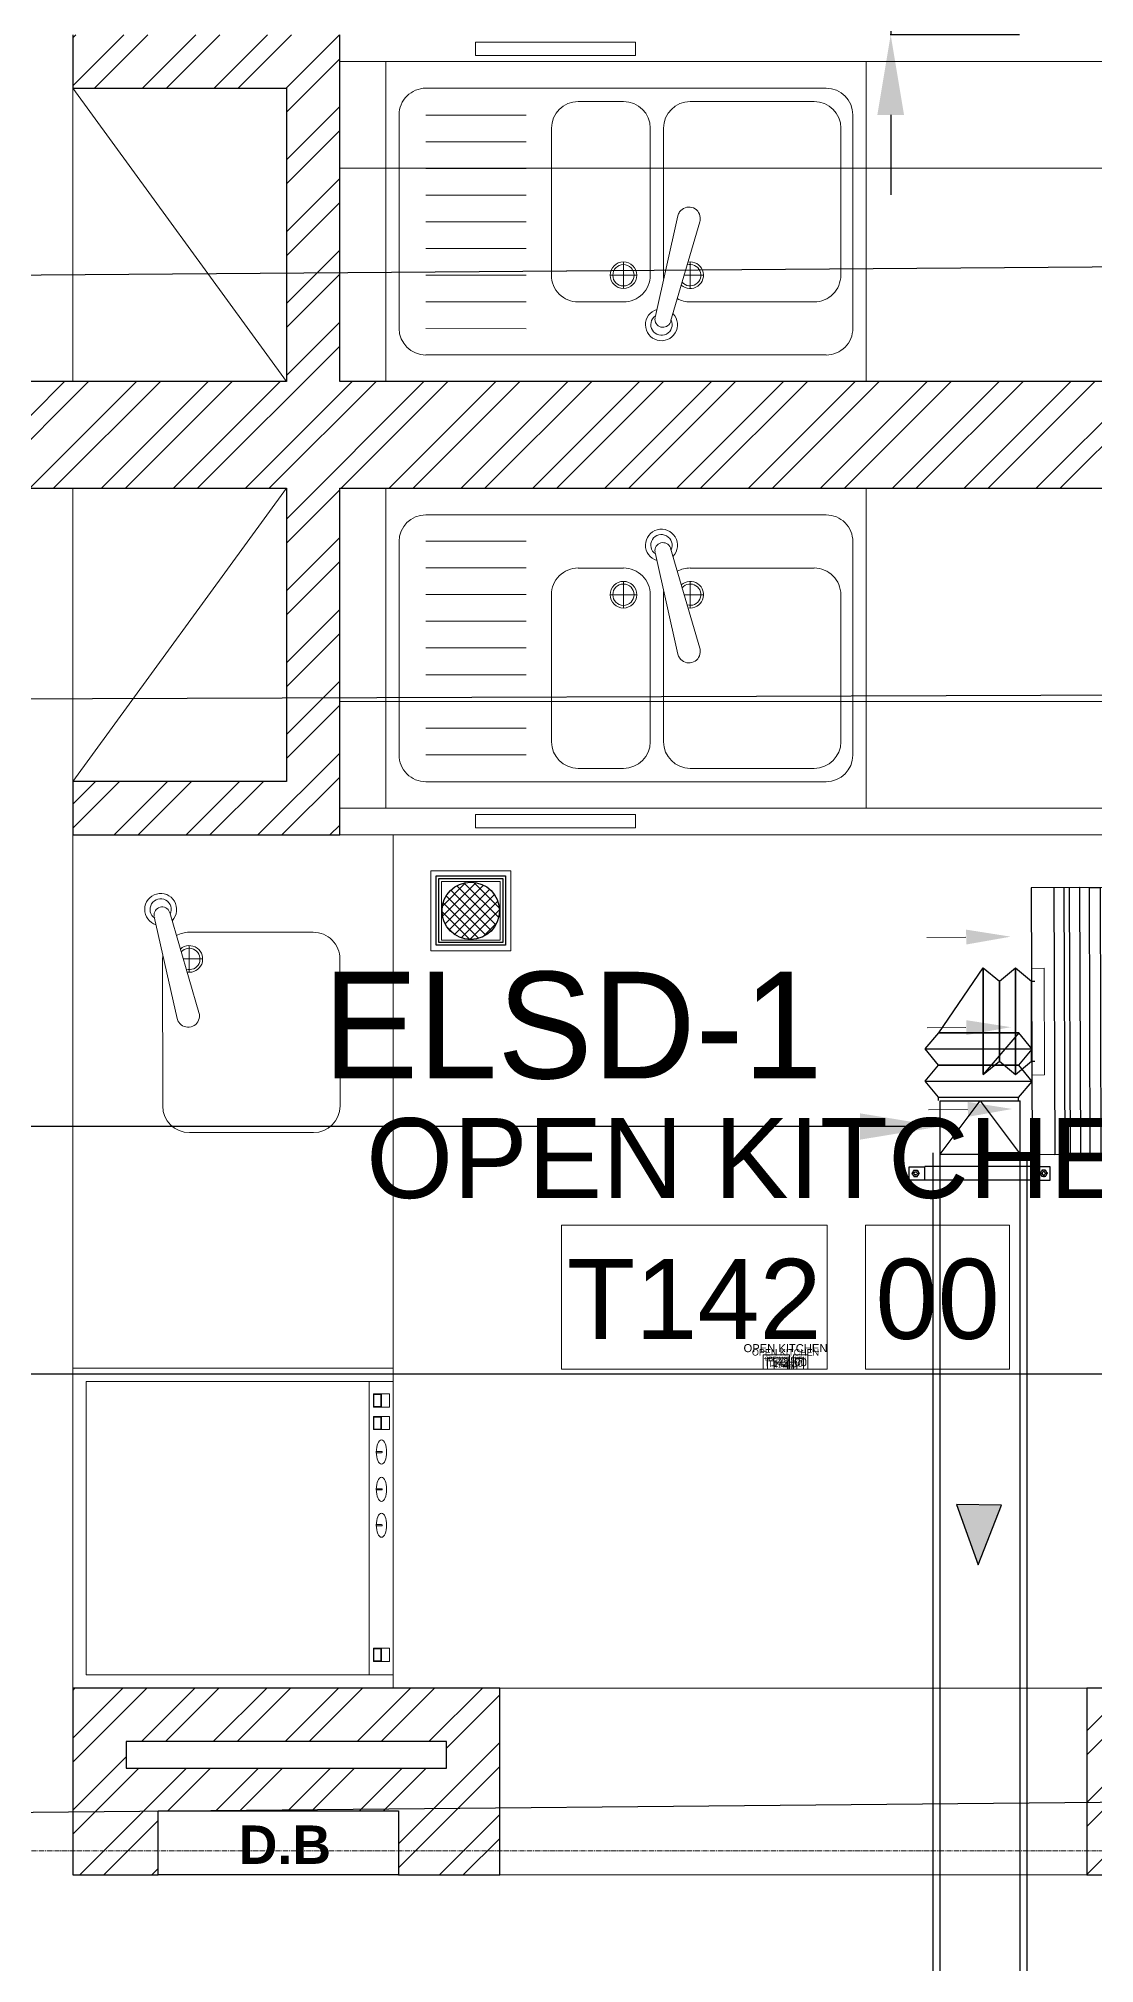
# Model space of a CAD drawing. Header units: millimetres. Extents: x -9226 to 166212, y -13 to 97274.
# Drawn here: x 34986 to 36964, y 43114 to 46723 of the extents above; entities that cross this region are included whole.
import ezdxf
from ezdxf.enums import TextEntityAlignment as Align

# ---------------------------------------------------------------- set-up
doc = ezdxf.new("R2010")
doc.units = ezdxf.units.MM
for name, pattern in [('23491-A-XR-GRID$0$23288-XR-Unit GRIDS$0$CENTER2', [28.575, 19.05, -3.175, 3.175, -3.175]), ('23491-XR-AR-2ND FLOOR PLAN$0$23491-XR-AR-TYP-FLOOR$0$DASHED2', [0.375, 0.25, -0.125]), ('23491-XR-AR-2ND FLOOR PLAN$0$23491-XR-AR-TYP-FLOOR$0$HIDDEN', [9.525, 6.35, -3.175]), ('HIDDEN', [9.525, 6.35, -3.175])]:
    doc.linetypes.add(name, pattern=pattern)
doc.layers.get('0').update_dxf_attribs({"color": 8})
doc.layers.get('Defpoints').update_dxf_attribs({"color": 8})
for name, color, linetype in [('-EAD', 30, 'Continuous'), ('1.INS', 8, 'Continuous'), ('1.support 2', 7, 'Continuous'), ('23491-XR-AR-2ND FLOOR PLAN$0$23491-XR-AR-TYP-FLOOR$0$A-gs-FURNITURE', 8, 'Continuous'), ('23491-XR-AR-2ND FLOOR PLAN$0$23491-XR-AR-TYP-FLOOR$0$LLL', 8, 'Continuous'), ('23491-XR-AR-2ND FLOOR PLAN$0$23491-XR-AR-TYP-FLOOR$0$Zone-6_30May22$0$TYP$0$2B+G+19+R Typical Floor$0$Kitchen', 8, 'Continuous'), ('23491-XR-AR-2ND FLOOR PLAN$0$NEC-DR-FIXTURES', 8, 'Continuous'), ('EAD', 30, 'Continuous'), ('ETA-AC-SUPPORT', 25, 'Continuous'), ('FAD', 3, 'Continuous'), ('HVAC-VOL-SPD-S01-M-01-0400 R-01$0$HVAC-VOL-SPD-S01-M-01-0400 R-01$0$000-VL-M-SAD ATD', 3, 'Continuous'), ('HVAC-VOL-SPD-S01-M-01-0400 R-01$0$HVAC-VOL-SPD-S01-M-01-0400 R-01$0$SLOTTED DIFFUSER', 171, 'Continuous'), ('VCD SHE', 7, 'Continuous')]:
    doc.layers.add(name, color=color, linetype=linetype)
for name, color, linetype, lineweight in [('1.XREF', 8, 'Continuous', 9), ('23491-A-XR-GRID$0$G-ANNO-GRID', 8, '23491-A-XR-GRID$0$23288-XR-Unit GRIDS$0$CENTER2', 0), ('23491-XR-AR-2ND FLOOR PLAN$0$23491-XR-AR-TYP-FLOOR$0$A-ANNO-TEXT @ 50', 8, 'Continuous', 25), ('23491-XR-AR-2ND FLOOR PLAN$0$23491-XR-AR-TYP-FLOOR$0$A-EQUP-KITN-PLAN', 8, 'Continuous', 9), ('23491-XR-AR-2ND FLOOR PLAN$0$23491-XR-AR-TYP-FLOOR$0$A-FLOR-OVHD', 8, '23491-XR-AR-2ND FLOOR PLAN$0$23491-XR-AR-TYP-FLOOR$0$HIDDEN', 15), ('23491-XR-AR-2ND FLOOR PLAN$0$23491-XR-AR-TYP-FLOOR$0$A-FURN-FREE-PLAN', 8, 'Continuous', 5), ('23491-XR-AR-2ND FLOOR PLAN$0$23491-XR-AR-TYP-FLOOR$0$A-Glaz-Sill', 8, 'Continuous', 5), ('23491-XR-AR-2ND FLOOR PLAN$0$23491-XR-AR-TYP-FLOOR$0$Zone-6_30May22$0$TYP$0$2B+G+19+R Typical Floor$0$A-DOOR', 8, 'Continuous', 25), ('23491-XR-AR-2ND FLOOR PLAN$0$A-FLOR-IDEN', 8, 'Continuous', 9), ('23491-XR-AR-2ND FLOOR PLAN$0$A-FLOR-IDEN @ 10', 8, 'Continuous', 9), ('23491-XR-AR-2ND FLOOR PLAN$0$A-FLOR-IDEN @ 100', 8, 'Continuous', 9), ('23491-XR-AR-2ND FLOOR PLAN$0$A-FLOR-IDEN @ 5', 8, 'Continuous', 9), ('23491-XR-AR-2ND FLOOR PLAN$0$A-FLOR-IDEN @ 8', 8, 'Continuous', 9), ('23491-XR-AR-2ND FLOOR PLAN$0$A-WALL', 8, 'Continuous', 30), ('23491-XR-AR-2ND FLOOR PLAN$0$A-WALL-PATT', 8, 'Continuous', 5), ('A-ANNO-DIMS', 8, 'Continuous', 9), ('DLI', 7, 'Continuous', 5), ('HVAC-VOL-SPD-S01-M-01-0400 R-01$0$HVAC-VOL-SPD-S01-M-01-0400 R-01$0$000-VL-M-FLEXIBLE', 251, 'Continuous', 15), ('HVAC-VOL-SPD-S01-M-01-0400 R-01$0$HVAC-VOL-SPD-S01-M-01-0400 R-01$0$000-VL-M-RAD ATD', 150, 'Continuous', 20)]:
    doc.layers.add(name, color=color, linetype=linetype, lineweight=lineweight)
doc.styles.add('23491-XR-AR-2ND FLOOR PLAN$0$23491-XR-AR-TYP-FLOOR$0$SDC-TEXT', font='arial.ttf')
doc.styles.add('23491-XR-AR-2ND FLOOR PLAN$0$SDC-TEXT_4_2', font='arial.ttf')
doc.styles.add('ROMANS', font='isocp.shx', dxfattribs={"width": 0.8})
doc.styles.add('SDC-TEXT-ARB', font='sdc-arb.shx', dxfattribs={"height": 0.5})
doc.styles.get("Standard").update_dxf_attribs({"font": 'romans.shx', "height": 200})
doc.dimstyles.new('ISO-25', dxfattribs={"dimtxt": 200, "dimasz": 150, "dimexe": 1.25, "dimexo": 0.625, "dimgap": 1, "dimtad": 1, "dimtoh": 1, "dimdec": 0, "dimrnd": 5, "dimtxsty": 'Standard', "dimcen": 2.5, "dimclrd": 256, "dimclre": 256, "dimclrt": 7, "dimadec": 0, "dimazin": 0, "dimtfac": 1, "dimtdec": 0, "dimtix": 1, "dimtmove": 2, "dimatfit": 3, "dimfxl": 1, "dimarcsym": 1})
doc.dimstyles.new('JSE', dxfattribs={"dimtxt": 50, "dimasz": 150, "dimexe": 0.18, "dimexo": 0.0625, "dimgap": 50, "dimtad": 0, "dimdec": 0, "dimrnd": 5, "dimzin": 0, "dimdsep": 46, "dimtxsty": 'ROMANS', "dimcen": 0.09, "dimclrd": 7, "dimclre": 7, "dimclrt": 7, "dimadec": 0, "dimazin": 0, "dimtfac": 1, "dimtdec": 0, "dimtofl": 0, "dimtmove": 0, "dimatfit": 3, "dimfxl": 1, "dimtolj": 1, "dimtzin": 0, "dimarcsym": 1})

# ---------------------------------------------------------------- blocks, each defined once
blk = doc.blocks.new('*U539')
at = {"layer": '23491-XR-AR-2ND FLOOR PLAN$0$23491-XR-AR-TYP-FLOOR$0$Zone-6_30May22$0$TYP$0$2B+G+19+R Typical Floor$0$A-DOOR', "color": 8}
for p, q in [((1.065, 0), (0.035, 0)), ((1.05, -0.2), (0.05, -0.2))]:
    blk.add_line(p, q, dxfattribs=at)
blk.add_lwpolyline([(0.075, 0), (0.075, 1.0292), (0.035, 1.0292), (0.035, 0)], close=True, dxfattribs=at)
for points in [[(0.035, 0), (0, 0), (0, -0.2), (0.05, -0.2), (0.05, -0.04), (0.035, -0.04), (0.035, 0)], [(1.065, 0), (1.1, 0), (1.1, -0.2), (1.05, -0.2), (1.05, -0.04), (1.065, -0.04), (1.065, 0)]]:
    blk.add_lwpolyline(points, dxfattribs=at)
blk.add_arc((0.035, 0), 1.03, 0, 87.7744, dxfattribs=at)
blk = doc.blocks.new('23491-XR-AR-2ND FLOOR PLAN$0$23491-XR-AR-TYP-FLOOR$0$Zone-6_30May22$0$TYP$0$2B+G+19+R Typical Floor$0$A$C15A204A0')
at = {"color": 8}
for p, q in [((0, 0), (-0.9, 0)), ((0, -0.6), (0, 0)), ((-0.9, 0), (-0.9, -0.6)), ((-0.075, -0.0499), (-0.825, -0.0499)), ((-0.875, -0.0999), (-0.875, -0.5)), ((-0.8026, -0.0749), (-0.5704, -0.0749)), ((-0.4454, -0.0749), (-0.3605, -0.0749)), ((-0.0751, -0.1001), (-0.263, -0.1001)), ((-0.025, -0.5002), (-0.025, -0.0999)), ((-0.8525, -0.4005), (-0.8526, -0.1249)), ((-0.5204, -0.1249), (-0.5203, -0.4005)), ((-0.4953, -0.4005), (-0.4954, -0.1249)), ((-0.3105, -0.1249), (-0.3104, -0.4005)), ((-0.0751, -0.1501), (-0.263, -0.1501)), ((-0.0751, -0.2001), (-0.263, -0.2001)), ((-0.0751, -0.2501), (-0.263, -0.2501)), ((-0.5883, -0.3001), (-0.5336, -0.4875)), ((-0.5473, -0.2891), (-0.5046, -0.4798)), ((-0.0751, -0.3007), (-0.263, -0.3007)), ((-0.0751, -0.3507), (-0.263, -0.3507)), ((-0.5703, -0.4255), (-0.5703, -0.3755)), ((-0.4453, -0.4255), (-0.4453, -0.3755)), ((-0.5953, -0.4005), (-0.559, -0.4005)), ((-0.4203, -0.4005), (-0.4703, -0.4005)), ((-0.0751, -0.4007), (-0.263, -0.4007)), ((-0.5703, -0.4505), (-0.8025, -0.4505)), ((-0.3604, -0.4505), (-0.4453, -0.4505)), ((-0.0751, -0.4507), (-0.263, -0.4507)), ((-0.0751, -0.5007), (-0.263, -0.5007)), ((-0.825, -0.55), (-0.075, -0.55)), ((-0.9, -0.6), (0, -0.6))]:
    blk.add_line(p, q, dxfattribs=at)
for radius in [0.025, 0.02]:
    blk.add_circle((-0.4453, -0.4005), radius, dxfattribs=at)
for radius, start, end in [(0.025, 80.6637, 311.8881), (0.02, 73.5686, 318.9832)]:
    blk.add_arc((-0.5703, -0.4005), radius, start, end, dxfattribs=at)
at = {"color": 8, "extrusion": (0, 0, -1)}
for centre, major_axis, ratio, start_param, end_param in [((-0.825, -0.0999), (0.0354, -0.0354), 1, 2.356202, 3.926998), ((-0.075, -0.0999), (-0.0354, 0.0354), 1, 0.785405, 2.356202), ((-0.8026, -0.1249), (0.0354, -0.0354), 1, 2.356202, 3.926998), ((-0.5704, -0.1249), (0.0354, -0.0354), 1, 3.926998, 5.497794), ((-0.4454, -0.1249), (0.0354, -0.0354), 1, 2.356202, 3.926998), ((-0.3605, -0.1249), (0.0354, -0.0354), 1, 3.926998, 5.497794), ((-0.568, -0.2938), (-0.015, -0.015), 1, 0.861028, 3.327777), ((-0.568, -0.2938), (0.015, -0.015), 1, 4.898573, 5.277673), ((-0.568, -0.2938), (-0.015, -0.015), 1, 0.481927, 0.861028), ((-0.8025, -0.4005), (0.0354, -0.0354), 1, 0.785405, 2.356202), ((-0.5703, -0.4005), (0.0354, -0.0354), 1, 5.497794, 5.641464), ((-0.4453, -0.4005), (0.0354, -0.0354), 1, 0.785405, 2.356202), ((-0.3604, -0.4005), (0.0354, -0.0354), 1, 5.497794, 7.068591), ((-0.5703, -0.4005), (0.0354, -0.0354), 1, 0.283551, 0.785405), ((-0.5165, -0.4933), (0.0212, -0.0212), 1, 4.221364, 9.392218), ((-0.825, -0.5), (0.0354, -0.0354), 1, 0.785405, 2.356202), ((-0.5165, -0.4933), (0.0141, -0.0141), 1, 4.524166, 9.089416), ((-0.5193, -0.4831), (0.0106, -0.0106), 1, 5.341868, 8.271714), ((-0.0749, -0.5001), (-0.0354, 0.0354), 0.997718, 2.358492, 3.929288)]:
    blk.add_ellipse(centre, major_axis=major_axis, ratio=ratio, start_param=start_param, end_param=end_param, dxfattribs=at)
blk = doc.blocks.new('23491-XR-AR-2ND FLOOR PLAN$0$23491-XR-AR-TYP-FLOOR$0$Zone-6_30May22$0$A$C0C2B75C3')
at = {"color": 8, "linetype": 'Continuous'}
for p, q in [((0, -0.6), (0, 0)), ((0.6, 0), (0, 0)), ((0.025, -0.5548), (0.025, -0.025)), ((0.575, -0.025), (0.025, -0.025)), ((0.575, -0.025), (0.575, -0.5548)), ((0.6, 0), (0.6, -0.6)), ((0.025, -0.5548), (0.025, -0.6)), ((0.025, -0.5548), (0.575, -0.5548)), ((0.1558, -0.5684), (0.1558, -0.5783)), ((0.1582, -0.5684), (0.1582, -0.5783)), ((0.2257, -0.5684), (0.2257, -0.5783)), ((0.2281, -0.5684), (0.2281, -0.5783)), ((0.293, -0.5684), (0.293, -0.5783)), ((0.2953, -0.5684), (0.2953, -0.5783)), ((0.575, -0.5548), (0.575, -0.6)), ((0.6, -0.6), (0, -0.6)), ((0.025, -0.6), (0.575, -0.6)), ((0.0481, -0.5781), (0.0726, -0.5781)), ((0.0905, -0.5781), (0.115, -0.5781)), ((0.525, -0.5781), (0.5495, -0.5781))]:
    blk.add_line(p, q, dxfattribs=at)
for points in [[(0.0726, -0.5631), (0.0481, -0.5631), (0.0481, -0.5931), (0.0726, -0.5931)], [(0.0716, -0.5772), (0.049, -0.5772), (0.049, -0.5641), (0.0716, -0.5641)], [(0.115, -0.5631), (0.0905, -0.5631), (0.0905, -0.5931), (0.115, -0.5931)], [(0.1141, -0.5772), (0.0915, -0.5772), (0.0915, -0.5641), (0.1141, -0.5641)], [(0.5495, -0.5631), (0.525, -0.5631), (0.525, -0.5931), (0.5495, -0.5931)], [(0.5486, -0.5772), (0.526, -0.5772), (0.526, -0.5641), (0.5486, -0.5641)]]:
    blk.add_lwpolyline(points, close=True, dxfattribs=at)
for centre in [(0.157, -0.5783), (0.2269, -0.5783), (0.2942, -0.5783)]:
    blk.add_arc(centre, 0.00118, 179.9999, 359.9999, dxfattribs=at)
at = {"color": 8, "linetype": 'Continuous', "extrusion": (0, 0, -1)}
for centre in [(0.157, -0.5781), (0.2269, -0.5781), (0.2942, -0.5781)]:
    blk.add_ellipse(centre, major_axis=(-0.0226, 0), ratio=0.428026, dxfattribs=at)
blk = doc.blocks.new('23491-XR-AR-2ND FLOOR PLAN$0$23491-XR-AR-TYP-FLOOR$0$Zone-6_30May22$0$A$C491F5E43')
at = {"layer": '23491-XR-AR-2ND FLOOR PLAN$0$23491-XR-AR-TYP-FLOOR$0$Zone-6_30May22$0$TYP$0$2B+G+19+R Typical Floor$0$Kitchen', "color": 8}
for p, q in [((0, 0), (-0.13, 0)), ((-0.13, 0), (-0.13, -0.13)), ((0, -0.13), (0, 0)), ((-0.125, -0.005), (-0.125, -0.125)), ((-0.005, -0.005), (-0.125, -0.005)), ((-0.005, -0.125), (-0.005, -0.005)), ((-0.13, -0.13), (0, -0.13)), ((-0.125, -0.125), (-0.005, -0.125))]:
    blk.add_line(p, q, dxfattribs=at)
blk = doc.blocks.new('23491-XR-AR-2ND FLOOR PLAN$0$23491-XR-AR-TYP-FLOOR$0$A$C5CDB2392')
at = {"color": 8}
for p, q in [((0.1378, -0.0001), (-0.1378, 0.0001)), ((-0.1878, -0.0499), (-0.1878, -0.2821)), ((0.1878, -0.2823), (0.1878, -0.0501)), ((0.0374, -0.2643), (0.2249, -0.319)), ((0.1628, -0.2823), (0.1128, -0.2823)), ((0.1378, -0.2573), (0.1378, -0.2936)), ((0.0264, -0.3053), (0.2171, -0.3479)), ((-0.1378, -0.3321), (0.1378, -0.3323))]:
    blk.add_line(p, q, dxfattribs=at)
for radius, start, end in [(0.025, 318.1106, 189.3351), (0.02, 311.0156, 196.4302)]:
    blk.add_arc((0.1378, -0.2823), radius, start, end, dxfattribs=at)
for centre, major_axis, start_param, end_param in [((-0.1378, -0.0499), (0.0354, -0.0354), 2.356202, 3.926998), ((0.1378, -0.0501), (0.0354, -0.0354), 0.785405, 2.356202), ((-0.1378, -0.2821), (0.0354, -0.0354), 3.926998, 5.497794), ((0.0311, -0.2845), (0.015, 0.015), 0.861028, 3.327777), ((0.0311, -0.2845), (0.015, 0.015), 0.481927, 0.861028), ((0.1378, -0.2823), (0.0354, -0.0354), 0.283551, 0.785405), ((0.0311, -0.2845), (0.015, -0.015), 4.898573, 5.277673), ((0.2306, -0.336), (0.0212, -0.0212), 4.221364, 9.392218), ((0.2306, -0.336), (0.0141, -0.0141), 4.524166, 9.089416), ((0.2204, -0.3333), (0.0106, -0.0106), 5.341868, 8.271714), ((0.1378, -0.2823), (0.0354, -0.0354), 5.497794, 5.641464)]:
    blk.add_ellipse(centre, major_axis=major_axis, ratio=1, start_param=start_param, end_param=end_param, dxfattribs=at)
blk = doc.blocks.new('23491-XR-AR-2ND FLOOR PLAN$0$23491-XR-AR-TYP-FLOOR$0$onu')
at = {"layer": '23491-XR-AR-2ND FLOOR PLAN$0$23491-XR-AR-TYP-FLOOR$0$LLL', "color": 8}
blk.add_lwpolyline([(30, 60), (30, 510), (150, 510), (150, 60)], close=True, dxfattribs=at)
at = {"layer": '23491-XR-AR-2ND FLOOR PLAN$0$23491-XR-AR-TYP-FLOOR$0$A-ANNO-TEXT @ 50', "color": 8, "insert": (129.2, 210.5), "char_height": 72, "width": 1966.959, "attachment_point": 7, "rotation": 90, "style": '23491-XR-AR-2ND FLOOR PLAN$0$23491-XR-AR-TYP-FLOOR$0$SDC-TEXT'}
blk.add_mtext('{\\fArial|b1|i0|c0|p34;D.B}', dxfattribs=at)
blk = doc.blocks.new('*U507')
at = {"color": 8, "linetype": 'ByBlock'}
for points in [[(1.3, 0), (-7, 0), (-7, 4.5), (1.3, 4.5)], [(2.5, 0), (7, 0), (7, 4.5), (2.5, 4.5)]]:
    blk.add_lwpolyline(points, close=True, dxfattribs=at)
at = {"color": 8, "linetype": 'ByBlock', "style": '23491-XR-AR-2ND FLOOR PLAN$0$SDC-TEXT_4_2'}
for tag, p in [('ROOM-NAME-2', (0, 9.95)), ('ROOM-NAME-1', (0, 6.6)), ('ROOM-NO.', (-2.85, 2.2)), ('ROOM-FINISH', (4.75, 2.2))]:
    blk.add_attdef(tag, text='', height=2.5, dxfattribs=at).set_placement(p, align=Align.MIDDLE_CENTER)
blk = doc.blocks.new('*U802')
at = {"layer": '23491-XR-AR-2ND FLOOR PLAN$0$A-FLOR-IDEN @ 10', "color": 8}
ref = blk.add_blockref('*U507', (36385.2, 44228.2), dxfattribs=dict(at, xscale=5.999999999999999, yscale=5.999999999999999, zscale=5.999999999999999))
ref.add_attrib('ROOM-NO.', 'T142', dxfattribs={"layer": '0', "color": 0, "linetype": 'ByBlock', "height": 15, "style": '23491-XR-AR-2ND FLOOR PLAN$0$SDC-TEXT_4_2'}).set_placement((36368.1, 44241.4), align=Align.MIDDLE_CENTER)
ref.add_attrib('ROOM-FINISH', '00', dxfattribs={"layer": '0', "color": 0, "linetype": 'ByBlock', "height": 15, "style": '23491-XR-AR-2ND FLOOR PLAN$0$SDC-TEXT_4_2'}).set_placement((36413.7, 44241.4), align=Align.MIDDLE_CENTER)
ref.add_attrib('ROOM-NAME-1', 'OPEN KITCHEN', dxfattribs={"layer": '0', "color": 0, "linetype": 'ByBlock', "height": 15, "style": '23491-XR-AR-2ND FLOOR PLAN$0$SDC-TEXT_4_2'}).set_placement((36385.2, 44267.8), align=Align.MIDDLE_CENTER)
at = {"layer": '23491-XR-AR-2ND FLOOR PLAN$0$A-FLOR-IDEN @ 100', "color": 8}
ref = blk.add_blockref('*U507', (36385.2, 44228.2), dxfattribs=dict(at, xscale=60, yscale=60, zscale=60))
ref.add_attrib('ROOM-NO.', 'T142', dxfattribs={"layer": '0', "color": 0, "linetype": 'ByBlock', "height": 150, "style": '23491-XR-AR-2ND FLOOR PLAN$0$SDC-TEXT_4_2'}).set_placement((36214.2, 44360.2), align=Align.MIDDLE_CENTER)
ref.add_attrib('ROOM-FINISH', '00', dxfattribs={"layer": '0', "color": 0, "linetype": 'ByBlock', "height": 150, "style": '23491-XR-AR-2ND FLOOR PLAN$0$SDC-TEXT_4_2'}).set_placement((36670.2, 44360.2), align=Align.MIDDLE_CENTER)
ref.add_attrib('ROOM-NAME-1', 'OPEN KITCHEN', dxfattribs={"layer": '0', "color": 0, "linetype": 'ByBlock', "height": 150, "style": '23491-XR-AR-2ND FLOOR PLAN$0$SDC-TEXT_4_2'}).set_placement((36385.2, 44624.2), align=Align.MIDDLE_CENTER)
at = {"layer": '23491-XR-AR-2ND FLOOR PLAN$0$A-FLOR-IDEN @ 5', "color": 8}
ref = blk.add_blockref('*U507', (36385.2, 44228.2), dxfattribs=dict(at, xscale=3, yscale=3, zscale=3))
ref.add_attrib('ROOM-NO.', 'T142', dxfattribs={"layer": '0', "color": 0, "linetype": 'ByBlock', "height": 7.5, "style": '23491-XR-AR-2ND FLOOR PLAN$0$SDC-TEXT_4_2'}).set_placement((36376.7, 44234.8), align=Align.MIDDLE_CENTER)
ref.add_attrib('ROOM-FINISH', '00', dxfattribs={"layer": '0', "color": 0, "linetype": 'ByBlock', "height": 7.5, "style": '23491-XR-AR-2ND FLOOR PLAN$0$SDC-TEXT_4_2'}).set_placement((36399.5, 44234.8), align=Align.MIDDLE_CENTER)
ref.add_attrib('ROOM-NAME-1', 'OPEN KITCHEN', dxfattribs={"layer": '0', "color": 0, "linetype": 'ByBlock', "height": 7.5, "style": '23491-XR-AR-2ND FLOOR PLAN$0$SDC-TEXT_4_2'}).set_placement((36385.2, 44248), align=Align.MIDDLE_CENTER)
at = {"layer": '23491-XR-AR-2ND FLOOR PLAN$0$A-FLOR-IDEN @ 8', "color": 8}
ref = blk.add_blockref('*U507', (36385.2, 44228.2), dxfattribs=dict(at, xscale=4.8, yscale=4.8, zscale=4.8))
ref.add_attrib('ROOM-NO.', 'T142', dxfattribs={"layer": '0', "color": 0, "linetype": 'ByBlock', "height": 12, "style": '23491-XR-AR-2ND FLOOR PLAN$0$SDC-TEXT_4_2'}).set_placement((36371.5, 44238.7), align=Align.MIDDLE_CENTER)
ref.add_attrib('ROOM-FINISH', '00', dxfattribs={"layer": '0', "color": 0, "linetype": 'ByBlock', "height": 12, "style": '23491-XR-AR-2ND FLOOR PLAN$0$SDC-TEXT_4_2'}).set_placement((36408, 44238.7), align=Align.MIDDLE_CENTER)
ref.add_attrib('ROOM-NAME-1', 'OPEN KITCHEN', dxfattribs={"layer": '0', "color": 0, "linetype": 'ByBlock', "height": 12, "style": '23491-XR-AR-2ND FLOOR PLAN$0$SDC-TEXT_4_2'}).set_placement((36385.2, 44259.9), align=Align.MIDDLE_CENTER)
blk = doc.blocks.new('23491-XR-AR-2ND FLOOR PLAN$0$A$C9ddd01cc')
at = {"layer": '23491-XR-AR-2ND FLOOR PLAN$0$NEC-DR-FIXTURES', "linetype": 'ByBlock'}
h = blk.add_hatch(dxfattribs=at)
h.set_pattern_fill('_USER', color=8, scale=17.945026, angle=163.5932, style=0, double=1, pattern_type=0)
h.set_pattern_definition([(45, (-596980.314, -23271.093), (-12.6890497, 12.6890497), []), (135, (-596980.314, -23271.093), (-12.6890497, -12.6890497), [])])
h.paths.add_polyline_path([(100, 171.8, 1), (100, 28.2, 1)])
at = {"layer": '23491-XR-AR-2ND FLOOR PLAN$0$NEC-DR-FIXTURES', "color": 8, "lineweight": 0, "ltscale": 0.5}
for points in [[(0, 0), (0, 200), (200, 200), (200, 0)], [(173.3, 173.3), (173.3, 26.7), (26.7, 26.7), (26.7, 173.3)]]:
    blk.add_lwpolyline(points, close=True, dxfattribs=at)
at = {"layer": '23491-XR-AR-2ND FLOOR PLAN$0$NEC-DR-FIXTURES', "color": 8, "linetype": 'ByBlock'}
blk.add_circle((100, 100), 71.8, dxfattribs=at)
blk = doc.blocks.new('23491-XR-AR-2ND FLOOR PLAN')
at = {"layer": '23491-XR-AR-2ND FLOOR PLAN$0$A-WALL-PATT'}
h = blk.add_hatch(dxfattribs=at)
h.set_pattern_fill('ANSI32', color=8, scale=10)
h.paths.add_polyline_path([(37650, 46580), (37750, 46580), (37750, 45380), (37650, 45380), (37650, 45680), (37350, 45680), (37350, 46280), (37650, 46280)], flags=16)
h.paths.add_polyline_path([(37550, 46380), (37350, 46380), (37350, 46580), (37550, 46580)], flags=16)
h.paths.add_polyline_path([(37350, 45380), (37350, 45580), (37550, 45580), (37550, 45380)], flags=16)
h.paths.add_polyline_path([(37050, 48430), (37050, 48480), (37650, 48480), (37650, 48430)], flags=16)
h.paths.add_polyline_path([(37050, 43480), (37050, 43530), (37650, 43530), (37650, 43480)], flags=16)
h.paths.add_polyline_path([(29499.9, 46079.8), (29499.9, 45879.8), (35450, 45880), (35450, 45330), (35050, 45330), (35050, 45230), (35550, 45230), (35550, 45880), (37250, 45880), (37250, 45280), (37650, 45280), (37650, 43630), (36950, 43630), (36950, 43280), (37050, 43280), (37050, 43400), (37650, 43400), (37650, 43180), (37850, 43180), (37850, 48780), (37650, 48780), (37650, 48560), (37050, 48560), (37050, 48680), (36950, 48680), (36950, 48330), (37650, 48330), (37650, 46680), (37250, 46680), (37250, 46080), (35550, 46080), (35550, 46730), (35050, 46730), (35050, 46630), (35450, 46630), (35450, 46080)])
h = blk.add_hatch(dxfattribs=at)
h.set_pattern_fill('ANSI32', color=8, scale=10)
h.paths.add_polyline_path([(35150, 43530), (35150, 43480), (35750, 43480), (35750, 43530)], flags=16)
h.paths.add_polyline_path([(35050, 43280), (35210, 43280), (35210, 43400), (35660, 43400), (35660, 43280), (35850, 43280), (35850, 43630), (35050, 43630)])
at = {"layer": '23491-XR-AR-2ND FLOOR PLAN$0$23491-XR-AR-TYP-FLOOR$0$A-EQUP-KITN-PLAN', "color": 8}
for p, q in [((35550, 46680, 0), (37250, 46680, 0)), ((35050, 46630, 0), (35050, 46080, 0)), ((35450, 46080, 0), (35050, 46630, 0)), ((35550, 45280, 0), (37250, 45280, 0)), ((35050, 45230, 0), (35050, 43630, 0)), ((35550, 45230, 0), (37650, 45230, 0)), ((35650, 43630, 0), (35650, 45230, 0))]:
    blk.add_line(p, q, dxfattribs=at)
at = {"layer": '23491-XR-AR-2ND FLOOR PLAN$0$23491-XR-AR-TYP-FLOOR$0$A-EQUP-KITN-PLAN', "color": 8, "linetype": '23491-XR-AR-2ND FLOOR PLAN$0$23491-XR-AR-TYP-FLOOR$0$DASHED2'}
for p, q in [((35550, 46480, 0), (37250, 46480, 0)), ((35550, 45480, 0), (37250, 45480, 0))]:
    blk.add_line(p, q, dxfattribs=at)
at = {"layer": '23491-XR-AR-2ND FLOOR PLAN$0$23491-XR-AR-TYP-FLOOR$0$A-EQUP-KITN-PLAN', "color": 8, "elevation": 0}
for points in [[(36104.3, 46716.7), (35804.3, 46716.7), (35804.3, 46691.7), (36104.3, 46691.7)], [(36104.3, 45243.3), (35804.3, 45243.3), (35804.3, 45268.3), (36104.3, 45268.3)]]:
    blk.add_lwpolyline(points, close=True, dxfattribs=at)
at = {"layer": '23491-XR-AR-2ND FLOOR PLAN$0$23491-XR-AR-TYP-FLOOR$0$A-FLOR-OVHD', "color": 8, "ltscale": 0.1}
for p, q in [((36950, 43630, 0), (35850, 43630, 0)), ((35850, 43280, 0), (36950, 43280, 0))]:
    blk.add_line(p, q, dxfattribs=at)
at = {"layer": '23491-XR-AR-2ND FLOOR PLAN$0$23491-XR-AR-TYP-FLOOR$0$A-FURN-FREE-PLAN', "color": 8}
for p, q in [((35050, 45330, 0), (35050, 45880, 0)), ((35450, 45880, 0), (35050, 45330, 0))]:
    blk.add_line(p, q, dxfattribs=at)
at = {"layer": '23491-XR-AR-2ND FLOOR PLAN$0$A-WALL', "color": 8}
for points in [[(29499.9, 45880), (35450, 45880), (35450, 45330), (35050, 45330), (35050, 45230), (35550, 45230), (35550, 45880), (37250, 45880), (37250, 45280), (37650, 45280), (37650, 43630), (36950, 43630), (36950, 43280), (37050, 43280), (37050, 43400), (37650, 43400), (37650, 43180), (37850, 43180), (37850, 48780)], [(37650, 48330), (37650, 46680), (37250, 46680), (37250, 46080), (35550, 46080), (35550, 46730)], [(35050, 46730), (35050, 46630), (35450, 46630), (35450, 46080), (29499.9, 46080)]]:
    blk.add_lwpolyline(points, dxfattribs=at)
for points in [[(35850, 43630), (35050, 43630), (35050, 43280), (35210, 43280), (35210, 43400), (35660, 43400), (35660, 43280), (35850, 43280)], [(35750, 43480), (35750, 43530), (35150, 43530), (35150, 43480)]]:
    blk.add_lwpolyline(points, close=True, dxfattribs=at)
at = {"layer": '23491-XR-AR-2ND FLOOR PLAN$0$23491-XR-AR-TYP-FLOOR$0$A-EQUP-KITN-PLAN', "color": 8}
for name, p, xscale, yscale, zscale, rotation in [('23491-XR-AR-2ND FLOOR PLAN$0$23491-XR-AR-TYP-FLOOR$0$Zone-6_30May22$0$TYP$0$2B+G+19+R Typical Floor$0$A$C15A204A0', (35636.3, 46680, 0), -1000, 1000, 1000, 359.9987690747342), ('23491-XR-AR-2ND FLOOR PLAN$0$23491-XR-AR-TYP-FLOOR$0$Zone-6_30May22$0$TYP$0$2B+G+19+R Typical Floor$0$A$C15A204A0', (35636.3, 45280, 0), 1000.000000000008, 1000.000000000008, 1000.000000000008, 180.0012309252658), ('23491-XR-AR-2ND FLOOR PLAN$0$23491-XR-AR-TYP-FLOOR$0$A$C5CDB2392', (35550.4, 44859.7, 0), -1000, 1000, 1000, 270), ('23491-XR-AR-2ND FLOOR PLAN$0$23491-XR-AR-TYP-FLOOR$0$Zone-6_30May22$0$A$C0C2B75C3', (35050, 44230, 0), -1000.000000000024, 1000.000000000024, 1000.000000000008, 90)]:
    blk.add_blockref(name, p, dxfattribs=dict(at, xscale=xscale, yscale=yscale, zscale=zscale, rotation=rotation))
at = {"layer": '23491-XR-AR-2ND FLOOR PLAN$0$23491-XR-AR-TYP-FLOOR$0$A-Glaz-Sill', "color": 8, "lineweight": 25, "rotation": 270}
blk.add_blockref('23491-XR-AR-2ND FLOOR PLAN$0$23491-XR-AR-TYP-FLOOR$0$onu', (35150, 43430), dxfattribs=at)
at = {"layer": '23491-XR-AR-2ND FLOOR PLAN$0$23491-XR-AR-TYP-FLOOR$0$A-gs-FURNITURE', "color": 8, "xscale": -1000.000000000024, "yscale": 1000.000000000024, "zscale": 1000.000000000008, "rotation": 90}
blk.add_blockref('23491-XR-AR-2ND FLOOR PLAN$0$23491-XR-AR-TYP-FLOOR$0$Zone-6_30May22$0$A$C491F5E43', (35730.6, 45023.2, 0), dxfattribs=at)
at = {"layer": '23491-XR-AR-2ND FLOOR PLAN$0$23491-XR-AR-TYP-FLOOR$0$Zone-6_30May22$0$TYP$0$2B+G+19+R Typical Floor$0$A-DOOR', "color": 8, "xscale": 1000.000000000012, "yscale": 1000.000000000012, "zscale": 1000.000000000012, "rotation": 90.00689757475295}
blk.add_blockref('*U539', (37650, 42080, 0), dxfattribs=at)
at = {"layer": '23491-XR-AR-2ND FLOOR PLAN$0$A-FLOR-IDEN'}
blk.add_blockref('*U802', (0, 0), dxfattribs=at)
at = {"layer": '23491-XR-AR-2ND FLOOR PLAN$0$NEC-DR-FIXTURES', "color": 8, "xscale": 0.7499999999999932, "yscale": 0.7499999999999932, "zscale": 0.7499999999999932}
blk.add_blockref('23491-XR-AR-2ND FLOOR PLAN$0$A$C9ddd01cc', (35720.5, 45012.8), dxfattribs=at)
blk = doc.blocks.new('23491-A-XR-GRID')
at = {"layer": '23491-A-XR-GRID$0$G-ANNO-GRID', "color": 8, "ltscale": 0.5}
blk.add_line((-8075.9, 43325.3, 0), (56827.8, 43325.3, 0), dxfattribs=at)
blk = doc.blocks.new('XREF')
at = {"layer": 'A-ANNO-DIMS', "color": 8}
blk.add_blockref('23491-XR-AR-2ND FLOOR PLAN', (0, 0), dxfattribs=at)
blk.add_blockref('23491-A-XR-GRID', (0, 0))
blk = doc.blocks.new('HVAC-VOL-SPD-S01-M-01-0400 R-01$0$HVAC-VOL-SPD-S01-M-01-0400 R-01$0$A$C2F9C6816')
blk.add_hatch(color=256).paths.add_polyline_path([(-198.8, -78.6), (-398.8, -153.6), (-198.8, -228.6)])
for p, q in [((-198.8, -78.6), (-398.8, -153.6)), ((-198.8, -228.6), (-198.8, -78.6)), ((-398.8, -153.6), (-198.8, -228.6))]:
    blk.add_line(p, q)
blk = doc.blocks.new('t')
at = {"layer": 'ETA-AC-SUPPORT', "color": 7, "linetype": 'HIDDEN', "ltscale": 0.3, "extrusion": (2.40653e-07, 5.25136e-08, 1)}
for p, q in [((4429.3, -9484.4, 0), (4379.3, -9484.4, 0)), ((4392.9, -9513, 0), (4404.3, -9506.4, 0)), ((4392.9, -9526.2, 0), (4392.9, -9513, 0)), ((4415.8, -9513, 0), (4404.3, -9506.4, 0)), ((4415.8, -9526.2, 0), (4415.8, -9513, 0)), ((4392.9, -9526.2, 0), (4404.3, -9532.9, 0)), ((4415.8, -9526.2, 0), (4404.3, -9532.9, 0))]:
    blk.add_line(p, q, dxfattribs=at)
at = {"layer": 'ETA-AC-SUPPORT', "color": 7, "linetype": 'Continuous', "ltscale": 0.3, "extrusion": (2.40653e-07, 5.25136e-08, 1), "elevation": 0}
blk.add_lwpolyline([(4429.3, -9484.4), (4429.3, -9543.9), (4379.3, -9543.9), (4379.3, -9484.4)], dxfattribs=at)
at = {"layer": 'ETA-AC-SUPPORT', "color": 7, "linetype": 'HIDDEN', "ltscale": 0.3, "extrusion": (2.40653e-07, 5.25136e-08, 1)}
for radius in [11.5, 6]:
    blk.add_circle((4404.3, -9519.6, 0), radius, dxfattribs=at)
blk = doc.blocks.new('*U553')
at = {"layer": 'ETA-AC-SUPPORT', "color": 7, "linetype": 'Continuous', "ltscale": 0.3, "extrusion": (2.40653e-07, 5.25136e-08, 1)}
for p, q in [((4404.3, -9309.5, 0), (4404.3, -9514.1, 0)), ((4429.3, -9309.5, 0), (4429.3, -9514.1, 0))]:
    blk.add_line(p, q, dxfattribs=at)
at = {"color": 7, "linetype": 'Continuous', "xscale": -0.5, "yscale": 0.5, "zscale": 0.5, "rotation": 180}
blk.add_blockref('t', (2214.7, -14051.7, 0), dxfattribs=at)
at = {"color": 7, "linetype": 'Continuous', "xscale": 0.5, "yscale": 0.5, "zscale": 0.5}
blk.add_blockref('t', (2214.7, -4771.9, 0), dxfattribs=at)
blk = doc.blocks.new('*D364')
at = {"layer": 'Defpoints', "color": 0, "transparency": 16777216}
for p in [(36824.3, 47226.9, 0), (36582.3, 46730), (36824.3, 46730, 0)]:
    blk.add_point(p, dxfattribs=at)
at = {"layer": 'VCD SHE', "lineweight": -2, "transparency": 16777216}
for p, q in [((36582.3, 47376.9), (36582.3, 47526.9)), ((36823.7, 47226.9), (36581.1, 47226.9)), ((36582.3, 47226.9), (36582.3, 46730)), ((36823.6, 46730), (36581.1, 46730)), ((36582.3, 46580), (36582.3, 46430))]:
    blk.add_line(p, q, dxfattribs=at)
at = {"layer": 'VCD SHE', "transparency": 16777216}
for points in [[(36557.3, 47376.9), (36607.3, 47376.9), (36582.3, 47226.9)], [(36557.3, 46580), (36607.3, 46580), (36582.3, 46730)]]:
    blk.add_solid(points, dxfattribs=at)
at = {"layer": 'VCD SHE', "color": 7, "transparency": 16777216, "insert": (36481.3, 46978.5), "char_height": 200, "attachment_point": 5, "rotation": 90}
blk.add_mtext('495', dxfattribs=at)
blk = doc.blocks.new('RGE')
at = {"layer": 'HVAC-VOL-SPD-S01-M-01-0400 R-01$0$HVAC-VOL-SPD-S01-M-01-0400 R-01$0$000-VL-M-FLEXIBLE', "color": 30, "linetype": 'ByBlock', "lineweight": -2, "extrusion": (1.67917e-07, -3.45697e-10, 1), "elevation": 0}
blk.add_lwpolyline([(233945.6, 241620), (233946, 241820), (233922.3, 241820), (233921.9, 241620)], close=True, dxfattribs=at)
at = {"layer": 'HVAC-VOL-SPD-S01-M-01-0400 R-01$0$HVAC-VOL-SPD-S01-M-01-0400 R-01$0$000-VL-M-RAD ATD', "color": 30, "extrusion": (-1.67917e-07, -3.45697e-10, 1)}
for p, q in [((234067.5, 241883.4, 0), (234140.4, 241883.6, 0)), ((234069, 241730.1, 0), (234141.9, 241730.2, 0)), ((234068.1, 241560.4, 0), (234141.1, 241560.5, 0))]:
    blk.add_line(p, q, dxfattribs=at)
for points in [[(234066.6, 241897.4, 0), (233983.1, 241883.3, 0), (234066.7, 241869.5, 0)], [(234068.1, 241744, 0), (233984.6, 241729.9, 0), (234068.1, 241716.2, 0)], [(234067.3, 241574.3, 0), (233983.8, 241560.2, 0), (234067.3, 241546.4, 0)]]:
    blk.add_solid(points, dxfattribs=at)
at = {"layer": 'HVAC-VOL-SPD-S01-M-01-0400 R-01$0$HVAC-VOL-SPD-S01-M-01-0400 R-01$0$000-VL-M-SAD ATD', "color": 30, "extrusion": (1.67917e-07, -3.45697e-10, 1), "elevation": 0}
blk.add_lwpolyline([(233746.8, 241969.5), (233744.6, 241469.5), (233944.6, 241469.1), (233946.8, 241969.1)], close=True, dxfattribs=at)
at = {"layer": 'HVAC-VOL-SPD-S01-M-01-0400 R-01$0$HVAC-VOL-SPD-S01-M-01-0400 R-01$0$SLOTTED DIFFUSER', "color": 30, "extrusion": (1.67917e-07, -3.45697e-10, 1), "elevation": 0}
blk.add_lwpolyline([(233789.3, 241969.4), (233787.1, 241469.4), (233902.1, 241469.2), (233904.3, 241969.2)], close=True, dxfattribs=at)
at = {"layer": 'HVAC-VOL-SPD-S01-M-01-0400 R-01$0$HVAC-VOL-SPD-S01-M-01-0400 R-01$0$SLOTTED DIFFUSER', "color": 30, "linetype": 'Continuous', "ltscale": 100, "extrusion": (1.67917e-07, -3.45697e-10, 1), "elevation": 0}
for points in [[(233807.8, 241969.4), (233805.6, 241469.4), (233883.6, 241469.2), (233885.8, 241969.2)], [(233837.8, 241969.3), (233835.6, 241469.3), (233815.6, 241469.3), (233817.8, 241969.3)], [(233855.8, 241969.3), (233853.6, 241469.3), (233873.6, 241469.2), (233875.8, 241969.2)]]:
    blk.add_lwpolyline(points, close=True, dxfattribs=at)

msp = doc.modelspace()

# ---------------------------------------------------------------- block references
at = {"layer": '1.XREF'}
msp.add_blockref('XREF', (0, 0), dxfattribs=at)

# ---------------------------------------------------------------- next in the draw order: linework, layer by layer
at = {"color": 1, "elevation": 0}
for points in [[(36821.9, 44731.8), (36821.9, 44737.8), (36671.9, 44738.2), (36647, 44768.5), (36847.1, 44768), (36822.1, 44798.3), (36672.1, 44798.6), (36647.1, 44828.9), (36847.2, 44828.4), (36822.2, 44858.7), (36672.2, 44859.1), (36755.7, 44980.8), (36755.7, 44780.7), (36785.9, 44805.7), (36785.9, 44955.7), (36816.2, 44980.8), (36816.2, 44780.7), (36846.4, 44805.7), (36846.4, 44955.7), (36852.4, 44955.7)], [(36671.9, 44732.2), (36671.9, 44738.2), (36821.9, 44737.8), (36847.1, 44768), (36647, 44768.5), (36672.1, 44798.6), (36822.1, 44798.3), (36847.2, 44828.4), (36647.1, 44828.9), (36672.2, 44859.1), (36822.2, 44858.7), (36755.7, 44780.7), (36755.7, 44980.8), (36785.9, 44955.7), (36785.9, 44805.7), (36816.2, 44780.7), (36816.2, 44980.8), (36846.4, 44955.7), (36846.4, 44805.7), (36852.4, 44805.7)]]:
    msp.add_lwpolyline(points, dxfattribs=at)
at = {"layer": '1.INS', "elevation": 0}
for points in [[(36662, 42645.5), (36662, 44634.3)], [(36838, 42720.5), (36838, 44634.3)]]:
    msp.add_lwpolyline(points, dxfattribs=at)
at = {"layer": 'EAD', "elevation": 0}
for points in [[(36675, 44731.6), (36825, 44731.6)], [(36675, 44631.6), (36675, 44731.6)], [(36675, 44631.6), (36750, 44731.6), (36825, 44631.6)], [(36825, 44631.6), (36825, 44731.6)], [(36675, 42645.5), (36675, 44679.9)], [(36825, 42720.5), (36825, 44679.9)], [(36675, 44631.6), (36825, 44631.6)]]:
    msp.add_lwpolyline(points, dxfattribs=at)

# ---------------------------------------------------------------- next in the draw order: block references
at = {"layer": '-EAD', "extrusion": (-6.16134e-06, -3.46539e-05, 1), "xscale": 0.561321026933403, "yscale": 0.561321026933403, "zscale": 0.561321026933403, "rotation": 89.10749125398034}
msp.add_blockref('HVAC-VOL-SPD-S01-M-01-0400 R-01$0$HVAC-VOL-SPD-S01-M-01-0400 R-01$0$A$C2F9C6816', (36950.8, 45703.2, 46640456.3), dxfattribs=at)
at = {"layer": '1.support 2', "linetype": 'ByBlock', "extrusion": (3.5195e-05, 4.02055e-07, 1), "xscale": 1.001591528757322, "yscale": 1.001591528757322, "zscale": 1.001591528757322, "rotation": 269.9999999991892}
msp.add_blockref('*U553', (46175.8, 49019.4, 1.4), dxfattribs=at)
at = {"layer": 'DLI', "rotation": 180.4265605670415}
msp.add_blockref('RGE', (268986.2, 288334.8, 0), dxfattribs=at)

# ---------------------------------------------------------------- next in the draw order: texts
at = {"layer": 'VCD SHE', "style": 'SDC-TEXT-ARB'}
msp.add_text('ELSD-1', height=200, dxfattribs=at).set_placement((35518.2, 44773.5))

# ---------------------------------------------------------------- next in the draw order: dimensions: what is measured, and where the dimension line sits
at = {"layer": 'VCD SHE'}
dim = msp.add_linear_dim(base=(36582.3, 46730), p1=(36824.3, 47226.9, 0), p2=(36824.3, 46730, 0), angle=90, dimstyle='ISO-25', dxfattribs=at)
dim.commit()
dim.dimension.update_dxf_attribs({"geometry": '*D364', "text_midpoint": (36481.3, 46978.5)})

# ---------------------------------------------------------------- next in the draw order: leaders
at = {"layer": '1.INS'}
for points in [[(38482.3, 46306.4, 0), (27250, 46220.7, 0)], [(39013.1, 45498.4), (30399.9, 45470)], [(38441.7, 44218.9), (30399.9, 44218.9)], [(37303.9, 42645.5, 0), (37303.9, 43418.7, 0), (27250, 43325.3, 0)]]:
    msp.add_leader(points, dimstyle='JSE', override={"dimgap": 50, "dimtad": 0}, dxfattribs=at)
at = {"layer": 'FAD'}
msp.add_leader([(36675, 44683.4, 0), (27250, 44683.4, 0)], dimstyle='JSE', override={"dimgap": 50, "dimtad": 0}, dxfattribs=at)

doc.saveas('drawing.dxf')
